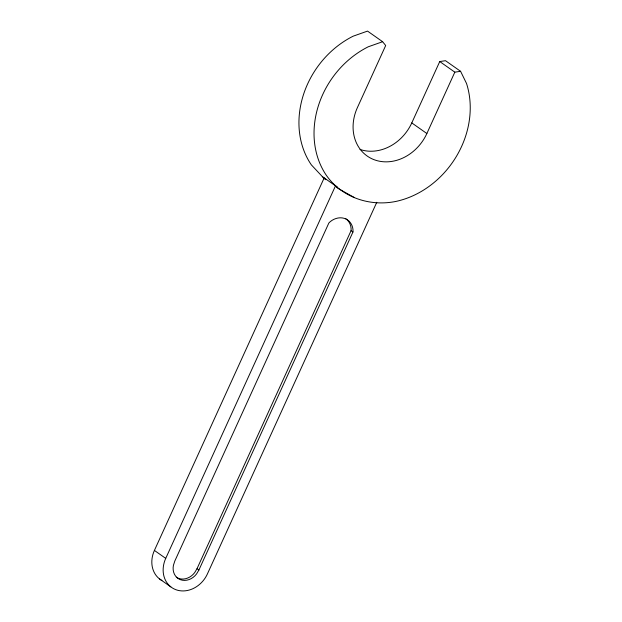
<?xml version="1.0" encoding="UTF-8"?>
<svg xmlns="http://www.w3.org/2000/svg" width="622" height="622" viewBox="0 0 622 622"><rect width="100%" height="100%" fill="white"/><g stroke="black" fill="none" stroke-linecap="round" stroke-linejoin="round"><path stroke-width="0.93" d="M176.306 577.216A14.951 12.658 -54.9 0 0 194.647 572.652L197.026 568.687L351.065 230.669L351.127 228.717A16.545 14.018 -54.9 0 0 345.638 218.586M352.954 231.998L353.016 230.047A16.545 14.018 -54.9 0 0 330.336 221.58L328.859 223.003L174.821 561.021L173.414 565.344A14.951 12.658 -54.9 0 0 180.411 579.681A14.951 12.658 -54.9 0 0 196.536 573.982L198.908 570.009L352.954 231.998L351.065 230.669M161.907 580.513A26.023 22.042 -54.9 0 1 154.411 550.423L324.186 177.892L325.874 179.696M376.776 202.29L207.406 573.943A26.023 22.042 -54.9 0 1 175.847 589.687A26.023 22.042 -54.9 0 1 165.732 558.385L335.499 185.854L337.754 188.256L354.517 197.64M360.006 149.443A43.369 36.737 -54.9 0 0 411.78 122.907L439.746 61.547L445.507 60.699L460.591 71.312L466.516 83.449A86.746 73.474 -54.9 0 1 395.919 201.427C369.818 206.745 342.084 197.571 326.457 175.497A86.746 73.474 -54.9 0 1 368.286 46.774L382.623 41.713L385.687 45.53L357.401 107.59A43.369 36.737 -54.9 0 0 374.265 159.761A43.369 36.737 -54.9 0 0 426.863 133.52L454.83 72.16L460.591 71.312M439.746 61.547L454.83 72.16M382.623 41.713L367.532 31.1L353.195 36.169A86.746 73.474 -54.9 0 0 311.365 164.884L324.552 178.973M411.78 122.907L426.863 133.52M322.305 176.57L337.388 187.175M197.026 568.687L198.908 570.009M154.411 550.423L165.732 558.385M159.504 578.911L170.817 586.873"/></g></svg>
